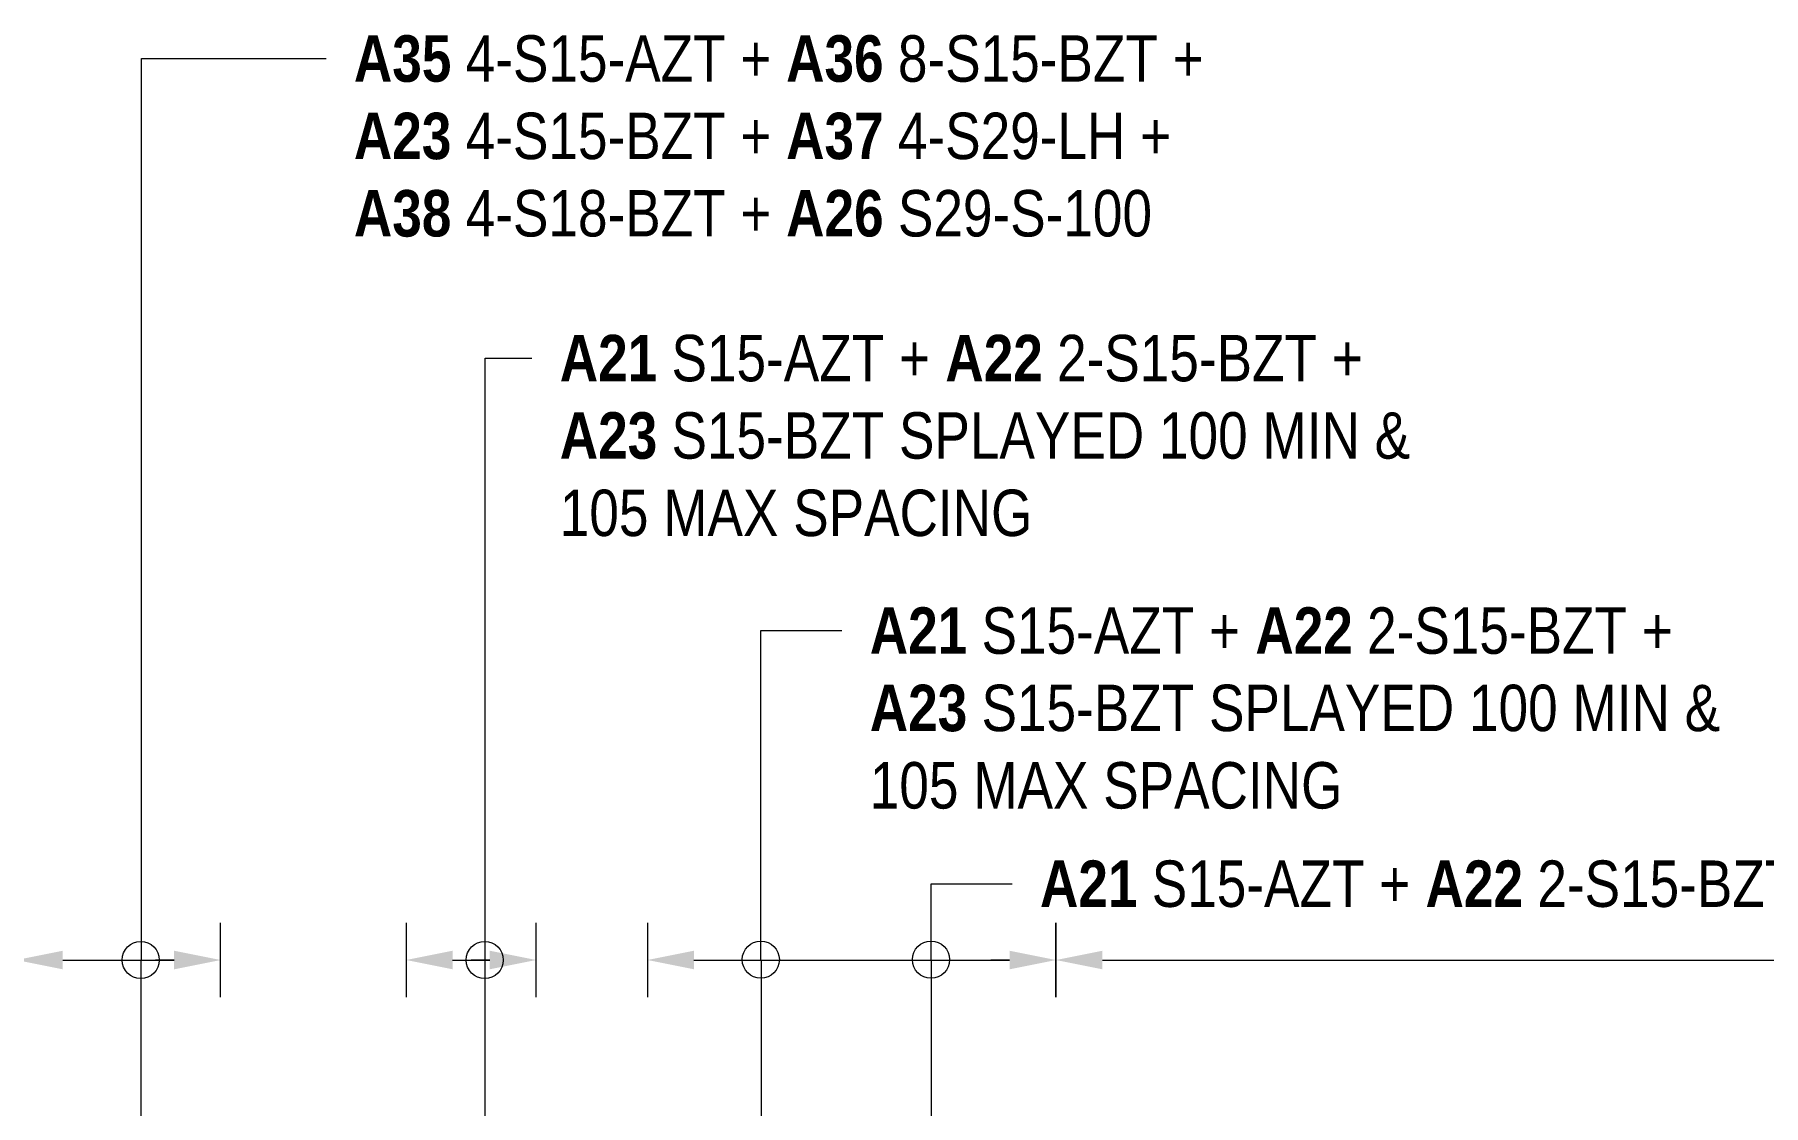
# Model space of a CAD drawing. Header units: metres. Extents: x -1691 to -1596, y 2 to 594.
# Drawn here: x -1688.839 to -1684.182, y 591.23 to 594.113 of the extents above; entities that cross this region are included whole.
import ezdxf

# ---------------------------------------------------------------- set-up
doc = ezdxf.new("R2010")
doc.units = ezdxf.units.M
for name, color, linetype, lineweight in [('D-BDGE', 7, 'Continuous', 13), ('D-BDGE-LINE', 7, 'Continuous', 9), ('D-ENHA-GEN-LINE', 7, 'Continuous', 9), ('D-ENHA-TEXT', 7, 'Continuous', 9)]:
    doc.layers.add(name, color=color, linetype=linetype, lineweight=lineweight)
doc.styles.add('Arial Narrow', font='ARIALN.TTF', dxfattribs={"height": 0.125})
doc.styles.add('Arial Narrow_B', font='ARIALNB.TTF', dxfattribs={"height": 0.125})

# ---------------------------------------------------------------- blocks, each defined once
blk = doc.blocks.new('T2DExtentArrowReinf_v1 - Extent-7482524-DRG-1076- ABUTMENT B REINFORCEMENT PLAN')
at = {"layer": 'D-BDGE-LINE'}
for p, q in [((0, 0.01), (0, -0.0818)), ((0.125, 0), (12.7982, 0))]:
    blk.add_line(p, q, dxfattribs=at)
blk = doc.blocks.new('T2DExtentArrowReinf_v1 - Extent-7483050-DRG-1076- ABUTMENT B REINFORCEMENT PLAN')
at = {"layer": 'D-BDGE-LINE'}
for p, q in [((0, 0.01), (0, -0.0818)), ((0.125, 0), (0.425, 0)), ((0.335, 0), (0.335, -1.562)), ((0.55, -0.0763), (0.55, 0))]:
    blk.add_line(p, q, dxfattribs=at)
blk = doc.blocks.new('T2DExtentArrowReinf_v1 - Extent-7482678-DRG-1076- ABUTMENT B REINFORCEMENT PLAN')
at = {"layer": 'D-BDGE-LINE'}
for p, q in [((0, 0.01), (0, -0.0818)), ((0.125, 0), (0.975, 0)), ((1.1, -0.0763), (1.1, 0))]:
    blk.add_line(p, q, dxfattribs=at)
blk = doc.blocks.new('T2DExtentArrowReinf_v1 - Extent-7484815-DRG-1076- ABUTMENT B REINFORCEMENT PLAN')
at = {"layer": 'D-BDGE-LINE'}
for p, q in [((0, 0.01), (0, -0.0818)), ((0.125, 0), (0.225, 0)), ((0.2115, 0), (0.2115, -1.506)), ((0.35, -0.0763), (0.35, 0))]:
    blk.add_line(p, q, dxfattribs=at)

msp = doc.modelspace()

# ---------------------------------------------------------------- hatches: boundary and pattern name
at = {"layer": 'D-ENHA-GEN-LINE', "lineweight": 5}
for points in [[(-1688.7629, 591.5965), (-1688.7629, 591.6465), (-1688.8879, 591.6215)], [(-1688.4629, 591.5965), (-1688.3379, 591.6215), (-1688.4629, 591.6465)], [(-1687.7129, 591.5965), (-1687.7129, 591.6465), (-1687.8379, 591.6215)], [(-1687.6129, 591.5965), (-1687.4879, 591.6215), (-1687.6129, 591.6465)], [(-1687.0629, 591.5965), (-1687.0629, 591.6465), (-1687.1879, 591.6215)], [(-1686.2129, 591.5965), (-1686.0879, 591.6215), (-1686.2129, 591.6465)], [(-1685.9629, 591.5965), (-1685.9629, 591.6465), (-1686.0879, 591.6215)]]:
    msp.add_hatch(color=256, dxfattribs=at).paths.add_polyline_path(points)

# ---------------------------------------------------------------- linework, layer by layer
at = {"layer": 'D-BDGE', "lineweight": 9}
for p, q in [((-1686.8813, 589.7183), (-1686.8813, 591.6215)), ((-1686.4229, 589.6945), (-1686.4229, 591.6215))]:
    msp.add_line(p, q, dxfattribs=at)
at = {"layer": 'D-ENHA-GEN-LINE'}
for p, q in [((-1688.3379, 591.5215), (-1688.3379, 591.7215)), ((-1687.8379, 591.7215), (-1687.8379, 591.5215)), ((-1687.4879, 591.5215), (-1687.4879, 591.7215)), ((-1687.1879, 591.7215), (-1687.1879, 591.5215)), ((-1686.0879, 591.7215), (-1686.0879, 591.5215)), ((-1686.0879, 591.5215), (-1686.0879, 591.7215)), ((-1688.7629, 591.6215), (-1688.7129, 591.6215)), ((-1688.4629, 591.6215), (-1688.5129, 591.6215)), ((-1687.7129, 591.6215), (-1687.6629, 591.6215)), ((-1687.6129, 591.6215), (-1687.6629, 591.6215)), ((-1687.0629, 591.6215), (-1687.0129, 591.6215)), ((-1686.2129, 591.6215), (-1686.2629, 591.6215)), ((-1685.9629, 591.6215), (-1685.9129, 591.6215))]:
    msp.add_line(p, q, dxfattribs=at)
for centre in [(-1688.5529, 591.6215), (-1687.6263, 591.6215)]:
    msp.add_circle(centre, 0.05, dxfattribs=at)
at = {"layer": 'D-ENHA-TEXT'}
for p, q in [((-1688.5513, 594.049), (-1688.0538, 594.049)), ((-1688.5513, 591.6192), (-1688.5513, 594.049)), ((-1687.6252, 593.2423), (-1687.4993, 593.2423)), ((-1687.6252, 591.6225), (-1687.6252, 593.2423)), ((-1686.8828, 592.5086), (-1686.6643, 592.5086)), ((-1686.8828, 591.6225), (-1686.8828, 592.5086)), ((-1686.4243, 591.827), (-1686.2059, 591.827)), ((-1686.4243, 591.6225), (-1686.4243, 591.827))]:
    msp.add_line(p, q, dxfattribs=at)
for centre in [(-1686.8828, 591.6225), (-1686.4243, 591.6225)]:
    msp.add_circle(centre, 0.05, dxfattribs=at)

# ---------------------------------------------------------------- block references
at = {"layer": 'D-BDGE-LINE'}
for name, p in [('T2DExtentArrowReinf_v1 - Extent-7483050-DRG-1076- ABUTMENT B REINFORCEMENT PLAN', (-1688.8879, 591.6215)), ('T2DExtentArrowReinf_v1 - Extent-7484815-DRG-1076- ABUTMENT B REINFORCEMENT PLAN', (-1687.8379, 591.6215)), ('T2DExtentArrowReinf_v1 - Extent-7482678-DRG-1076- ABUTMENT B REINFORCEMENT PLAN', (-1687.1879, 591.6215)), ('T2DExtentArrowReinf_v1 - Extent-7482524-DRG-1076- ABUTMENT B REINFORCEMENT PLAN', (-1686.0879, 591.6215))]:
    msp.add_blockref(name, p, dxfattribs=at)

# ---------------------------------------------------------------- texts
at = {"layer": 'D-ENHA-TEXT', "char_height": 0.125, "attachment_point": 1, "bg_fill": 3, "box_fill_scale": 1, "bg_fill_color": 256, "bg_fill_transparency": 0}
for s, insert, style in [('A35', (-1687.9788, 594.1115), 'Arial Narrow_B'), ('A23', (-1687.9788, 593.9031), 'Arial Narrow_B'), ('A38', (-1687.9788, 593.6948), 'Arial Narrow_B'), ('A21', (-1687.4243, 593.3048), 'Arial Narrow_B'), ('A23', (-1687.4243, 593.0965), 'Arial Narrow_B'), ('105 MAX SPACING', (-1687.4243, 592.8881), 'Arial Narrow')]:
    msp.add_mtext(s, dxfattribs=dict(at, insert=insert, style=style))
at = {"layer": 'D-ENHA-TEXT', "char_height": 0.125, "attachment_point": 1, "bg_fill": 3, "box_fill_scale": 1, "bg_fill_color": 256, "bg_fill_true_color": 13158600, "bg_fill_transparency": 0}
for s, insert, style in [('A21', (-1686.5893, 592.5711), 'Arial Narrow_B'), ('A23', (-1686.5893, 592.3628), 'Arial Narrow_B'), ('105 MAX SPACING', (-1686.5893, 592.1544), 'Arial Narrow'), ('A21', (-1686.1309, 591.8895), 'Arial Narrow_B')]:
    msp.add_mtext(s, dxfattribs=dict(at, insert=insert, style=style))

# ---------------------------------------------------------------- next in the draw order: texts
at = {"layer": 'D-ENHA-TEXT', "char_height": 0.125, "attachment_point": 1, "style": 'Arial Narrow', "bg_fill": 3, "box_fill_scale": 1, "bg_fill_color": 256, "bg_fill_transparency": 0}
for s, insert in [(' 4-S15-AZT + ', (-1687.7175, 594.1115)), (' 4-S15-BZT + ', (-1687.7175, 593.9031)), (' 4-S18-BZT + ', (-1687.7175, 593.6948)), (' S15-AZT + ', (-1687.1631, 593.3048)), (' S15-BZT SPLAYED 100 MIN &', (-1687.1631, 593.0965))]:
    msp.add_mtext(s, dxfattribs=dict(at, insert=insert))
at = {"layer": 'D-ENHA-TEXT', "char_height": 0.125, "attachment_point": 1, "style": 'Arial Narrow', "bg_fill": 3, "box_fill_scale": 1, "bg_fill_color": 256, "bg_fill_true_color": 13158600, "bg_fill_transparency": 0}
for s, insert in [(' S15-AZT + ', (-1686.3281, 592.5711)), (' S15-BZT SPLAYED 100 MIN &', (-1686.3281, 592.3628)), (' S15-AZT + ', (-1685.8696, 591.8895))]:
    msp.add_mtext(s, dxfattribs=dict(at, insert=insert))

# ---------------------------------------------------------------- next in the draw order: texts
at = {"layer": 'D-ENHA-TEXT', "char_height": 0.125, "attachment_point": 1, "style": 'Arial Narrow_B', "bg_fill": 3, "box_fill_scale": 1, "bg_fill_color": 256, "bg_fill_transparency": 0}
for s, insert in [('A36', (-1686.8146, 594.1115)), ('A37', (-1686.8146, 593.9031)), ('A26', (-1686.8146, 593.6948)), ('A22 ', (-1686.3858, 593.3048))]:
    msp.add_mtext(s, dxfattribs=dict(at, insert=insert))
at = {"layer": 'D-ENHA-TEXT', "char_height": 0.125, "attachment_point": 1, "style": 'Arial Narrow_B', "bg_fill": 3, "box_fill_scale": 1, "bg_fill_color": 256, "bg_fill_true_color": 13158600, "bg_fill_transparency": 0}
for s, insert in [('A22 ', (-1685.5508, 592.5711)), ('A22', (-1685.0924, 591.8895))]:
    msp.add_mtext(s, dxfattribs=dict(at, insert=insert))

# ---------------------------------------------------------------- next in the draw order: texts
at = {"layer": 'D-ENHA-TEXT', "char_height": 0.125, "attachment_point": 1, "style": 'Arial Narrow', "bg_fill": 3, "box_fill_scale": 1, "bg_fill_color": 256, "bg_fill_transparency": 0}
for s, insert in [(' 8-S15-BZT +', (-1686.5533, 594.1115)), (' 4-S29-LH +', (-1686.5533, 593.9031)), (' S29-S-100', (-1686.5533, 593.6948)), ('2-S15-BZT +', (-1686.0849, 593.3048))]:
    msp.add_mtext(s, dxfattribs=dict(at, insert=insert))
at = {"layer": 'D-ENHA-TEXT', "char_height": 0.125, "attachment_point": 1, "style": 'Arial Narrow', "bg_fill": 3, "box_fill_scale": 1, "bg_fill_color": 256, "bg_fill_true_color": 13158600, "bg_fill_transparency": 0}
for s, insert in [('2-S15-BZT +', (-1685.2499, 592.5711)), (' 2-S15-BZT + ', (-1684.8311, 591.8895))]:
    msp.add_mtext(s, dxfattribs=dict(at, insert=insert))

doc.saveas('drawing.dxf')
